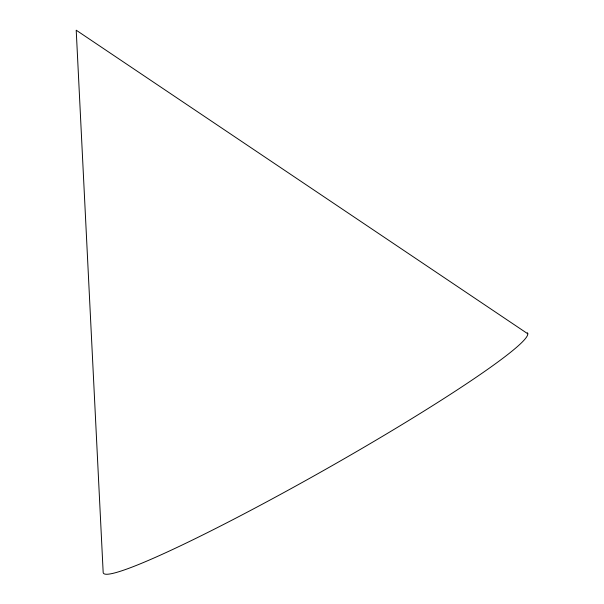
<?xml version="1.0" encoding="UTF-8"?>
<svg xmlns="http://www.w3.org/2000/svg" width="604" height="604" viewBox="0 0 604 604"><rect width="100%" height="100%" fill="white"/><g stroke="black" fill="none" stroke-linecap="round" stroke-linejoin="round"><path stroke-width="0.91" d="M527.79 333.793L76.21 30.2L103.171 572.426A243.706 19.124 -29.5 0 0 323.261 470.675A243.706 19.124 -29.5 0 0 527.337 332.774"/></g></svg>
